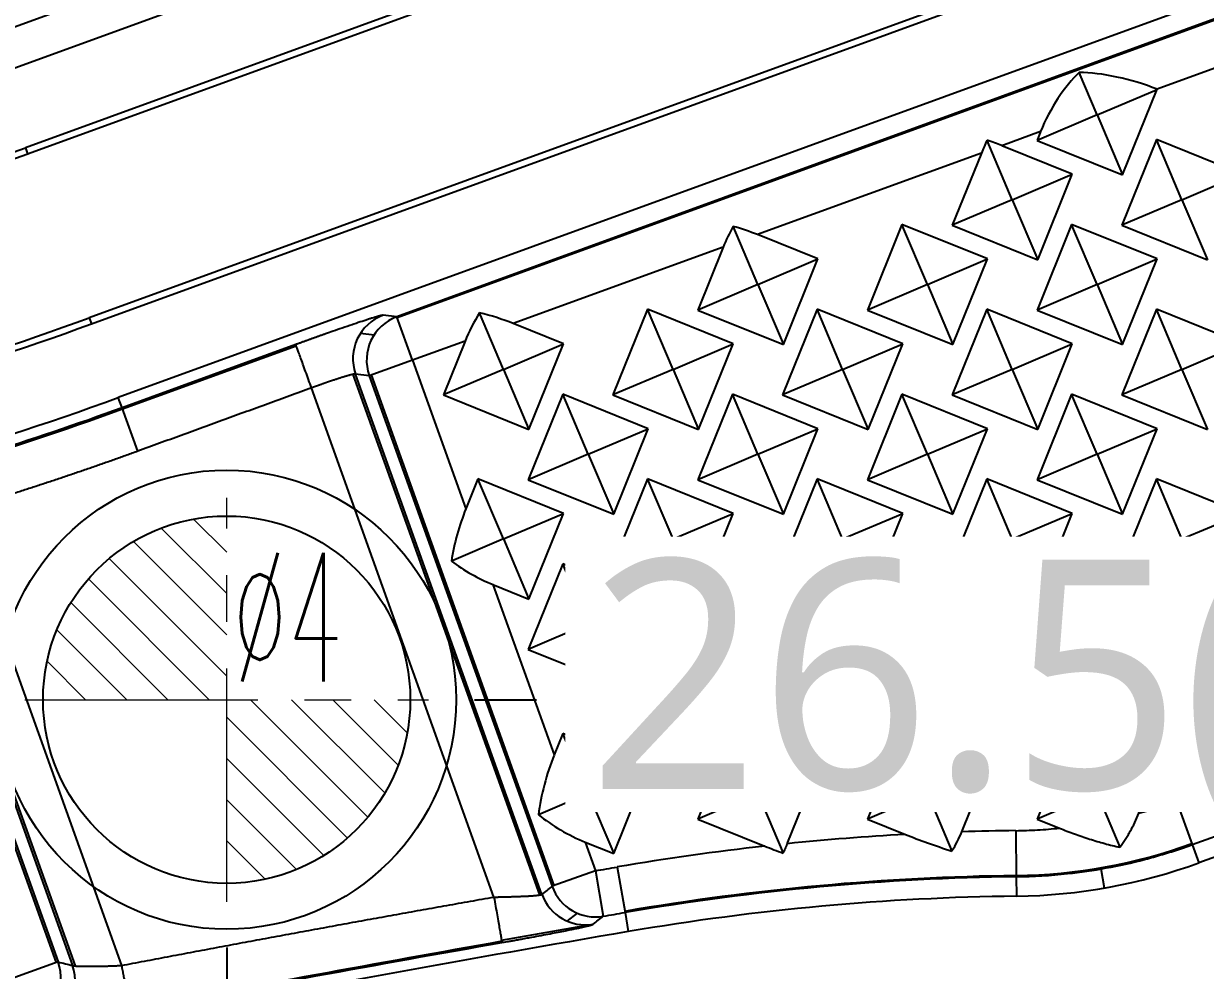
# Model space of a CAD drawing. Header units: millimetres. Extents: x 2519 to 3162, y 2051 to 2506.
# Drawn here: x 2797.7 to 2810.58, y 2303.1 to 2313.41 of the extents above; entities that cross this region are included whole.
import ezdxf
from ezdxf.enums import TextEntityAlignment as Align
from ezdxf.lldxf.tags import DXFTag

# ---------------------------------------------------------------- set-up
doc = ezdxf.new("R2010")
doc.units = ezdxf.units.MM
doc.linetypes.add('CENTER', pattern=[50.8, 31.75, -6.35, 6.35, -6.35])
doc.layers.add('20', color=7, linetype='Continuous', true_color=0xffffff)
doc.layers.add('dim', color=82, linetype='Continuous', lineweight=9)
doc.layers.add('epin', color=13, linetype='Continuous', lineweight=9)
doc.styles.add('Capful-A', font='')
doc.styles.add('TXT05', font='txt.shx', dxfattribs={"width": 0.5, "bigfont": 'gbcbig.shx'})
doc.styles.get('Capful-A').set_extended_font_data('Microsoft YaHei')
tags = doc.linetypes.add('DASHED', pattern=[25.72, 12.86, -12.86]).pattern_tags.tags
tags[6:7] = [DXFTag(74, 4), DXFTag(75, 0), DXFTag(340, '0'), DXFTag(46, 0.0), DXFTag(50, 0.0), DXFTag(44, 0.0), DXFTag(45, 0.0)]
tags[4:5] = [DXFTag(74, 4), DXFTag(75, 0), DXFTag(340, '0'), DXFTag(46, 0.0), DXFTag(50, 0.0), DXFTag(44, 0.0), DXFTag(45, 0.0)]
doc.dimstyles.new('Capful-A-1.0', dxfattribs={"dimtxt": 2.5, "dimasz": 2.5, "dimexe": 1.5, "dimexo": 1, "dimgap": 1.5, "dimtad": 0, "dimdsep": 46, "dimtxsty": 'Capful-A', "dimcen": 0, "dimclrt": 2, "dimazin": 2, "dimtfac": 1, "dimtmove": 0, "dimatfit": 3, "dimfxl": 0, "dimtolj": 1, "dimtzin": 0, "dimarcsym": 0})

# ---------------------------------------------------------------- blocks, each defined once
blk = doc.blocks.new('epin_ejp_4')
at = {"layer": 'epin'}
h = blk.add_hatch(dxfattribs=at)
h.set_pattern_fill('_ANSI31', color=123, scale=0.1, angle=90)
h.set_pattern_definition([(135, (-3800.9753, 4044.38832), (-0.224506403, -0.224506403), [])])
h.paths.add_polyline_path([(0, 2, 0.414214), (-2, 0), (0, 0)])
h.paths.add_polyline_path([(2, 0), (0, 0), (0, -2, 0.414214)])
at = {"layer": 'epin', "color": 1, "linetype": 'CENTER', "ltscale": 0.08}
for p, q in [((0, -2.2), (0, 2.2)), ((-2.2, 0), (2.2, 0))]:
    blk.add_line(p, q, dxfattribs=at)
at = {"layer": 'epin'}
blk.add_circle((0, 0), 2, dxfattribs=at)
at = {"layer": 'epin', "color": 6, "style": 'TXT05', "width": 0.5}
blk.add_text('%%c4', height=1.4, dxfattribs=at).set_placement((0.663, 0.9), align=Align.MIDDLE)
blk = doc.blocks.new('*D149')
at = {"layer": 'Defpoints', "color": 0, "transparency": 16777216}
for p in [(2802.114, 2306.05), (2803.288, 2306.05), (2813.414, 2279.55)]:
    blk.add_point(p, dxfattribs=at)
at = {"layer": 'dim', "color": 0, "lineweight": -2, "transparency": 16777216}
blk.add_line((2802.613, 2306.05), (2803.288, 2306.05), dxfattribs=at)
at = {"layer": 'dim', "color": 2, "transparency": 16777216, "insert": (2810.075, 2306.05), "char_height": 2.5, "attachment_point": 5, "style": 'Capful-A', "bg_fill": 3, "box_fill_scale": 1.1, "bg_fill_color": 256, "bg_fill_true_color": 13158600, "bg_fill_transparency": 0}
blk.add_mtext('\\A1;26.5({\\fISOCPEUR|b0|i0|c134|p34;%%C}4)', dxfattribs=at)
blk = doc.blocks.new('*D150')
at = {"layer": 'Defpoints', "color": 0, "transparency": 16777216}
for p in [(2799.914, 2303.85), (2813.414, 2279.55)]:
    blk.add_point(p, dxfattribs=at)
at = {"layer": 'dim', "color": 0, "lineweight": -2, "transparency": 16777216}
blk.add_line((2799.914, 2303.35), (2799.914, 2302.322), dxfattribs=at)
at = {"layer": 'dim', "color": 2, "transparency": 16777216, "insert": (2799.914, 2298.807), "char_height": 2.5, "attachment_point": 5, "rotation": 90, "style": 'Capful-A', "bg_fill": 3, "box_fill_scale": 1.1, "bg_fill_color": 256, "bg_fill_true_color": 13158600, "bg_fill_transparency": 0}
blk.add_mtext('\\A1;13.5', dxfattribs=at)
at = {"layer": 'Defpoints', "color": 0, "transparency": 16777216}
blk.add_point((2799.914, 2302.322), dxfattribs=at)
blk = doc.blocks.new('*D151')
at = {"layer": 'Defpoints', "color": 0, "transparency": 16777216}
for p in [(2778.414, 2304.768), (2778.414, 2301.05), (2813.414, 2279.55)]:
    blk.add_point(p, dxfattribs=at)
at = {"layer": 'dim', "color": 0, "lineweight": -2, "transparency": 16777216}
blk.add_line((2778.414, 2301.55), (2778.414, 2304.768), dxfattribs=at)
at = {"layer": 'dim', "color": 2, "transparency": 16777216, "insert": (2778.414, 2306.972), "char_height": 2.5, "attachment_point": 5, "rotation": 90, "style": 'Capful-A', "bg_fill": 3, "box_fill_scale": 1.1, "bg_fill_color": 256, "bg_fill_true_color": 13158600, "bg_fill_transparency": 0}
blk.add_mtext('\\A1;35', dxfattribs=at)
blk = doc.blocks.new('*D155')
at = {"layer": 'Defpoints', "color": 0, "transparency": 16777216}
for p in [(2757.95, 2315.281), (2757.95, 2313.91), (2813.414, 2279.55)]:
    blk.add_point(p, dxfattribs=at)
at = {"layer": 'dim', "color": 0, "lineweight": -2, "transparency": 16777216}
blk.add_line((2757.95, 2314.41), (2757.95, 2315.281), dxfattribs=at)
at = {"layer": 'dim', "color": 2, "transparency": 16777216, "insert": (2757.95, 2319.846), "char_height": 2.5, "attachment_point": 5, "rotation": 90, "style": 'Capful-A', "bg_fill": 3, "box_fill_scale": 1.1, "bg_fill_color": 256, "bg_fill_true_color": 13158600, "bg_fill_transparency": 0}
blk.add_mtext('\\A1;55.46', dxfattribs=at)
blk = doc.blocks.new('*D156')
at = {"layer": 'Defpoints', "color": 0, "transparency": 16777216}
for p in [(2760.15, 2311.71), (2760.668, 2311.71), (2813.414, 2279.55)]:
    blk.add_point(p, dxfattribs=at)
at = {"layer": 'dim', "color": 0, "lineweight": -2, "transparency": 16777216}
blk.add_line((2760.65, 2311.71), (2760.668, 2311.71), dxfattribs=at)
at = {"layer": 'dim', "color": 2, "transparency": 16777216, "insert": (2765.258, 2311.71), "char_height": 2.5, "attachment_point": 5, "style": 'Capful-A', "bg_fill": 3, "box_fill_scale": 1.1, "bg_fill_color": 256, "bg_fill_true_color": 13158600, "bg_fill_transparency": 0}
blk.add_mtext('\\A1;32.16', dxfattribs=at)

msp = doc.modelspace()

# ---------------------------------------------------------------- linework, layer by layer
at = {"layer": '20', "color": 7, "linetype": 'Continuous'}
for p, q in [((2836.071, 2323.913), (2798.417, 2310.208)), ((2798.441, 2310.142), (2836.085, 2323.844)), ((2797.746, 2311.994), (2828.173, 2323.069)), ((2827.633, 2322.947), (2797.722, 2312.06)), ((2823.786, 2318.458), (2798.733, 2309.34)), ((2807.816, 2316.643), (2797.415, 2312.858)), ((2802.611, 2315.197), (2797.3, 2313.264)), ((2814.783, 2314.957), (2801.768, 2310.22)), ((2814.788, 2314.945), (2801.772, 2310.208)), ((2834.86, 2313.139), (2810.504, 2304.274)), ((2810.947, 2313.026), (2810.049, 2312.699)), ((2809.396, 2312.419), (2809.2, 2312.879)), ((2809.396, 2312.419), (2810.05, 2312.696)), ((2809.673, 2311.765), (2810.05, 2312.697)), ((2809.396, 2312.419), (2808.742, 2312.141)), ((2809.396, 2312.419), (2809.673, 2311.765)), ((2808.781, 2312.237), (2808.357, 2312.083)), ((2808.781, 2312.237), (2808.742, 2312.141)), ((2810.042, 2312.149), (2809.665, 2311.217)), ((2810.32, 2311.495), (2810.042, 2312.149)), ((2810.974, 2311.773), (2810.042, 2312.149)), ((2797.722, 2312.06), (2797.746, 2311.994)), ((2808.472, 2311.495), (2808.197, 2312.141)), ((2809.126, 2311.773), (2808.357, 2312.083)), ((2808.742, 2312.141), (2809.673, 2311.765)), ((2808.135, 2312.003), (2805.696, 2311.115)), ((2808.135, 2312.003), (2807.818, 2311.217)), ((2808.472, 2311.495), (2809.126, 2311.773)), ((2808.75, 2310.841), (2809.126, 2311.773)), ((2810.32, 2311.495), (2810.974, 2311.773)), ((2808.472, 2311.495), (2807.818, 2311.217)), ((2808.472, 2311.495), (2808.75, 2310.841)), ((2810.32, 2311.495), (2809.665, 2311.217)), ((2810.32, 2311.495), (2810.597, 2310.841)), ((2805.7, 2310.571), (2805.431, 2311.205)), ((2807.27, 2311.225), (2806.894, 2310.293)), ((2807.548, 2310.571), (2807.27, 2311.225)), ((2808.202, 2310.849), (2807.27, 2311.225)), ((2807.818, 2311.217), (2808.75, 2310.841)), ((2809.118, 2311.225), (2808.742, 2310.293)), ((2809.396, 2310.571), (2809.118, 2311.225)), ((2810.05, 2310.849), (2809.118, 2311.225)), ((2809.665, 2311.217), (2810.597, 2310.841)), ((2806.354, 2310.849), (2805.696, 2311.115)), ((2805.323, 2310.979), (2803.035, 2310.146)), ((2805.323, 2310.979), (2805.046, 2310.293)), ((2805.7, 2310.571), (2806.354, 2310.849)), ((2805.978, 2309.917), (2806.354, 2310.849)), ((2807.548, 2310.571), (2808.202, 2310.849)), ((2807.826, 2309.917), (2808.202, 2310.849)), ((2809.396, 2310.571), (2810.05, 2310.849)), ((2809.673, 2309.917), (2810.05, 2310.849)), ((2805.7, 2310.571), (2805.046, 2310.293)), ((2805.7, 2310.571), (2805.978, 2309.917)), ((2807.548, 2310.571), (2806.894, 2310.293)), ((2807.548, 2310.571), (2807.826, 2309.917)), ((2809.396, 2310.571), (2808.742, 2310.293)), ((2809.396, 2310.571), (2809.673, 2309.917)), ((2801.768, 2310.22), (2801.619, 2310.237)), ((2801.94, 2309.748), (2801.768, 2310.22)), ((2802.929, 2309.647), (2802.667, 2310.263)), ((2804.499, 2310.301), (2804.122, 2309.37)), ((2804.777, 2309.647), (2804.499, 2310.301)), ((2805.431, 2309.925), (2804.499, 2310.301)), ((2805.046, 2310.293), (2805.978, 2309.917)), ((2806.347, 2310.301), (2805.97, 2309.37)), ((2806.624, 2309.647), (2806.347, 2310.301)), ((2807.278, 2309.925), (2806.347, 2310.301)), ((2806.894, 2310.293), (2807.826, 2309.917)), ((2808.194, 2310.301), (2807.818, 2309.37)), ((2808.472, 2309.647), (2808.194, 2310.301)), ((2809.126, 2309.925), (2808.194, 2310.301)), ((2808.742, 2310.293), (2809.673, 2309.917)), ((2810.042, 2310.301), (2809.665, 2309.37)), ((2810.32, 2309.647), (2810.042, 2310.301)), ((2810.974, 2309.925), (2810.042, 2310.301)), ((2798.417, 2310.208), (2798.441, 2310.142)), ((2803.583, 2309.925), (2803.035, 2310.146)), ((2801.371, 2310.04), (2801.52, 2310.023)), ((2800.667, 2309.917), (2798.774, 2309.228)), ((2798.778, 2309.216), (2800.672, 2309.905)), ((2802.512, 2309.956), (2801.94, 2309.748)), ((2802.512, 2309.956), (2802.275, 2309.37)), ((2802.929, 2309.647), (2803.583, 2309.925)), ((2803.207, 2308.993), (2803.583, 2309.925)), ((2804.777, 2309.647), (2805.431, 2309.925)), ((2805.054, 2308.993), (2805.431, 2309.925)), ((2806.624, 2309.647), (2807.278, 2309.925)), ((2806.902, 2308.993), (2807.278, 2309.925)), ((2808.472, 2309.647), (2809.126, 2309.925)), ((2808.75, 2308.993), (2809.126, 2309.925)), ((2810.32, 2309.647), (2810.974, 2309.925)), ((2801.94, 2309.748), (2801.467, 2309.578)), ((2801.94, 2309.748), (2802.52, 2308.128)), ((2803.324, 2303.924), (2801.292, 2309.593)), ((2803.348, 2303.93), (2801.318, 2309.596)), ((2801.467, 2309.578), (2801.318, 2309.596)), ((2801.467, 2309.578), (2803.46, 2304.018)), ((2803.483, 2304.026), (2801.491, 2309.587)), ((2802.929, 2309.647), (2802.275, 2309.37)), ((2802.929, 2309.647), (2803.207, 2308.993)), ((2804.777, 2309.647), (2804.122, 2309.37)), ((2804.777, 2309.647), (2805.054, 2308.993)), ((2806.624, 2309.647), (2805.97, 2309.37)), ((2806.624, 2309.647), (2806.902, 2308.993)), ((2808.472, 2309.647), (2807.818, 2309.37)), ((2808.472, 2309.647), (2808.75, 2308.993)), ((2810.32, 2309.647), (2809.665, 2309.37)), ((2810.32, 2309.647), (2810.597, 2308.993)), ((2798.774, 2309.228), (2798.733, 2309.34)), ((2802.826, 2303.901), (2800.839, 2309.445)), ((2802.275, 2309.37), (2803.207, 2308.993)), ((2803.575, 2309.377), (2803.199, 2308.446)), ((2803.853, 2308.723), (2803.575, 2309.377)), ((2804.507, 2309.001), (2803.575, 2309.377)), ((2804.122, 2309.37), (2805.054, 2308.993)), ((2805.423, 2309.377), (2805.046, 2308.446)), ((2805.7, 2308.723), (2805.423, 2309.377)), ((2806.354, 2309.001), (2805.423, 2309.377)), ((2805.97, 2309.37), (2806.902, 2308.993)), ((2807.27, 2309.377), (2806.894, 2308.446)), ((2807.548, 2308.723), (2807.27, 2309.377)), ((2808.202, 2309.001), (2807.27, 2309.377)), ((2807.818, 2309.37), (2808.75, 2308.993)), ((2809.118, 2309.377), (2808.742, 2308.446)), ((2809.396, 2308.723), (2809.118, 2309.377)), ((2810.05, 2309.001), (2809.118, 2309.377)), ((2809.665, 2309.37), (2810.597, 2308.993)), ((2798.946, 2308.756), (2798.774, 2309.228)), ((2803.853, 2308.723), (2804.507, 2309.001)), ((2804.13, 2308.069), (2804.507, 2309.001)), ((2805.7, 2308.723), (2806.354, 2309.001)), ((2805.978, 2308.069), (2806.354, 2309.001)), ((2807.548, 2308.723), (2808.202, 2309.001)), ((2807.826, 2308.069), (2808.202, 2309.001)), ((2809.396, 2308.723), (2810.05, 2309.001)), ((2809.673, 2308.069), (2810.05, 2309.001)), ((2803.853, 2308.723), (2803.199, 2308.446)), ((2803.853, 2308.723), (2804.13, 2308.069)), ((2805.7, 2308.723), (2805.046, 2308.446)), ((2805.7, 2308.723), (2805.978, 2308.069)), ((2807.548, 2308.723), (2806.894, 2308.446)), ((2807.548, 2308.723), (2807.826, 2308.069)), ((2809.396, 2308.723), (2808.742, 2308.446)), ((2809.396, 2308.723), (2809.673, 2308.069)), ((2810.432, 2304.472), (2821.731, 2308.585)), ((2802.651, 2308.454), (2802.52, 2308.128)), ((2802.929, 2307.8), (2802.651, 2308.454)), ((2803.583, 2308.077), (2802.651, 2308.454)), ((2803.199, 2308.446), (2804.13, 2308.069)), ((2804.499, 2308.454), (2804.122, 2307.522)), ((2804.777, 2307.8), (2804.499, 2308.454)), ((2805.431, 2308.077), (2804.499, 2308.454)), ((2805.046, 2308.446), (2805.978, 2308.069)), ((2806.347, 2308.454), (2805.97, 2307.522)), ((2806.624, 2307.8), (2806.347, 2308.454)), ((2807.278, 2308.077), (2806.347, 2308.454)), ((2806.894, 2308.446), (2807.826, 2308.069)), ((2808.194, 2308.454), (2807.818, 2307.522)), ((2808.472, 2307.8), (2808.194, 2308.454)), ((2809.126, 2308.077), (2808.194, 2308.454)), ((2808.742, 2308.446), (2809.673, 2308.069)), ((2810.042, 2308.454), (2809.665, 2307.522)), ((2810.32, 2307.8), (2810.042, 2308.454)), ((2810.974, 2308.077), (2810.042, 2308.454)), ((2796.993, 2308.11), (2798.768, 2303.156)), ((2802.929, 2307.8), (2803.583, 2308.077)), ((2803.207, 2307.145), (2803.583, 2308.077)), ((2804.777, 2307.8), (2805.431, 2308.077)), ((2805.054, 2307.145), (2805.431, 2308.077)), ((2806.624, 2307.8), (2807.278, 2308.077)), ((2806.902, 2307.145), (2807.278, 2308.077)), ((2808.472, 2307.8), (2809.126, 2308.077)), ((2808.75, 2307.145), (2809.126, 2308.077)), ((2810.32, 2307.8), (2810.974, 2308.077)), ((2796.505, 2307.982), (2798.235, 2303.156)), ((2796.528, 2307.993), (2798.263, 2303.151)), ((2796.374, 2307.876), (2798.055, 2303.186)), ((2796.398, 2307.884), (2798.078, 2303.194)), ((2802.929, 2307.8), (2802.362, 2307.559)), ((2802.929, 2307.8), (2803.207, 2307.145)), ((2804.777, 2307.8), (2804.122, 2307.522)), ((2804.777, 2307.8), (2805.054, 2307.145)), ((2806.624, 2307.8), (2805.97, 2307.522)), ((2806.624, 2307.8), (2806.902, 2307.145)), ((2808.472, 2307.8), (2807.818, 2307.522)), ((2808.472, 2307.8), (2808.75, 2307.145)), ((2810.32, 2307.8), (2809.665, 2307.522)), ((2810.32, 2307.8), (2810.597, 2307.145)), ((2803.575, 2307.53), (2803.199, 2306.598)), ((2803.853, 2306.876), (2803.575, 2307.53)), ((2804.507, 2307.153), (2803.575, 2307.53)), ((2804.122, 2307.522), (2805.054, 2307.145)), ((2805.423, 2307.53), (2805.046, 2306.598)), ((2805.7, 2306.876), (2805.423, 2307.53)), ((2806.354, 2307.153), (2805.423, 2307.53)), ((2805.97, 2307.522), (2806.902, 2307.145)), ((2807.27, 2307.53), (2806.894, 2306.598)), ((2807.548, 2306.876), (2807.27, 2307.53)), ((2808.202, 2307.153), (2807.27, 2307.53)), ((2807.818, 2307.522), (2808.75, 2307.145)), ((2809.118, 2307.53), (2808.742, 2306.598)), ((2809.396, 2306.876), (2809.118, 2307.53)), ((2810.05, 2307.153), (2809.118, 2307.53)), ((2809.665, 2307.522), (2810.597, 2307.145)), ((2802.815, 2307.303), (2803.207, 2307.145)), ((2802.815, 2307.303), (2803.48, 2305.448)), ((2803.853, 2306.876), (2804.507, 2307.153)), ((2804.13, 2306.222), (2804.507, 2307.153)), ((2805.7, 2306.876), (2806.354, 2307.153)), ((2805.978, 2306.222), (2806.354, 2307.153)), ((2807.548, 2306.876), (2808.202, 2307.153)), ((2807.826, 2306.222), (2808.202, 2307.153)), ((2809.396, 2306.876), (2810.05, 2307.153)), ((2809.673, 2306.222), (2810.05, 2307.153)), ((2803.853, 2306.876), (2803.199, 2306.598)), ((2803.853, 2306.876), (2804.13, 2306.222)), ((2805.7, 2306.876), (2805.046, 2306.598)), ((2805.7, 2306.876), (2805.978, 2306.222)), ((2807.548, 2306.876), (2806.894, 2306.598)), ((2807.548, 2306.876), (2807.826, 2306.222)), ((2809.396, 2306.876), (2808.742, 2306.598)), ((2809.396, 2306.876), (2809.673, 2306.222)), ((2803.199, 2306.598), (2804.13, 2306.222)), ((2804.499, 2306.606), (2804.122, 2305.674)), ((2804.777, 2305.952), (2804.499, 2306.606)), ((2805.431, 2306.23), (2804.499, 2306.606)), ((2805.046, 2306.598), (2805.978, 2306.222)), ((2806.347, 2306.606), (2805.97, 2305.674)), ((2806.624, 2305.952), (2806.347, 2306.606)), ((2807.278, 2306.23), (2806.347, 2306.606)), ((2806.894, 2306.598), (2807.826, 2306.222)), ((2808.194, 2306.606), (2807.818, 2305.674)), ((2808.472, 2305.952), (2808.194, 2306.606)), ((2809.126, 2306.23), (2808.194, 2306.606)), ((2808.742, 2306.598), (2809.673, 2306.222)), ((2810.042, 2306.606), (2809.665, 2305.674)), ((2810.32, 2305.952), (2810.042, 2306.606)), ((2810.974, 2306.23), (2810.042, 2306.606)), ((2804.777, 2305.952), (2805.431, 2306.23)), ((2805.054, 2305.298), (2805.431, 2306.23)), ((2806.624, 2305.952), (2807.278, 2306.23)), ((2806.902, 2305.298), (2807.278, 2306.23)), ((2808.472, 2305.952), (2809.126, 2306.23)), ((2808.75, 2305.298), (2809.126, 2306.23)), ((2810.32, 2305.952), (2810.974, 2306.23)), ((2804.777, 2305.952), (2804.122, 2305.674)), ((2804.777, 2305.952), (2805.054, 2305.298)), ((2806.624, 2305.952), (2805.97, 2305.674)), ((2806.624, 2305.952), (2806.902, 2305.298)), ((2808.472, 2305.952), (2807.818, 2305.674)), ((2808.472, 2305.952), (2808.75, 2305.298)), ((2810.32, 2305.952), (2809.665, 2305.674)), ((2810.32, 2305.952), (2810.597, 2305.298)), ((2803.575, 2305.682), (2803.48, 2305.448)), ((2803.853, 2305.028), (2803.575, 2305.682)), ((2804.507, 2305.306), (2803.575, 2305.682)), ((2804.122, 2305.674), (2805.054, 2305.298)), ((2805.423, 2305.682), (2805.046, 2304.75)), ((2805.7, 2305.028), (2805.423, 2305.682)), ((2806.354, 2305.306), (2805.423, 2305.682)), ((2805.97, 2305.674), (2806.902, 2305.298)), ((2807.27, 2305.682), (2806.894, 2304.75)), ((2807.548, 2305.028), (2807.27, 2305.682)), ((2808.202, 2305.306), (2807.27, 2305.682)), ((2807.818, 2305.674), (2808.75, 2305.298)), ((2809.118, 2305.682), (2808.742, 2304.75)), ((2809.396, 2305.028), (2809.118, 2305.682)), ((2810.05, 2305.306), (2809.118, 2305.682)), ((2809.665, 2305.674), (2810.597, 2305.298)), ((2810.26, 2304.944), (2811.87, 2305.53)), ((2803.853, 2305.028), (2804.507, 2305.306)), ((2804.13, 2304.374), (2804.507, 2305.306)), ((2805.7, 2305.028), (2806.354, 2305.306)), ((2806.021, 2304.481), (2806.354, 2305.306)), ((2807.548, 2305.028), (2808.202, 2305.306)), ((2807.921, 2304.611), (2808.202, 2305.306)), ((2809.396, 2305.028), (2810.05, 2305.306)), ((2809.851, 2304.814), (2810.05, 2305.306)), ((2803.853, 2305.028), (2803.311, 2304.798)), ((2803.853, 2305.028), (2804.13, 2304.374)), ((2805.7, 2305.028), (2805.046, 2304.75)), ((2805.7, 2305.028), (2805.975, 2304.38)), ((2807.548, 2305.028), (2806.894, 2304.75)), ((2807.548, 2305.028), (2807.814, 2304.402)), ((2809.396, 2305.028), (2808.742, 2304.75)), ((2809.396, 2305.028), (2809.644, 2304.443)), ((2810.26, 2304.944), (2810.432, 2304.472)), ((2805.046, 2304.75), (2805.777, 2304.455)), ((2806.894, 2304.75), (2807.307, 2304.583)), ((2808.742, 2304.75), (2808.986, 2304.652)), ((2808.509, 2304.624), (2808.515, 2304.122)), ((2803.82, 2304.499), (2804.13, 2304.374)), ((2803.82, 2304.499), (2803.932, 2304.187)), ((2810.432, 2304.472), (2810.504, 2304.274)), ((2803.932, 2304.187), (2803.46, 2304.018)), ((2803.932, 2304.187), (2804.017, 2303.692)), ((2804.169, 2304.228), (2804.254, 2303.733)), ((2809.475, 2303.999), (2809.44, 2304.208)), ((2808.515, 2304.122), (2808.518, 2303.911)), ((2803.624, 2303.638), (2803.735, 2303.725)), ((2804.254, 2303.733), (2804.289, 2303.525)), ((2802.908, 2303.433), (2803.88, 2303.601)), ((2798.078, 2303.194), (2797.606, 2303.025))]:
    msp.add_line(p, q, dxfattribs=at)
at = {"layer": '20', "color": 8, "linetype": 'DASHED', "ltscale": 0.1}
msp.add_circle((2799.914, 2306.05), 2.5, dxfattribs=at)
at = {"layer": '20', "color": 7, "linetype": 'Continuous'}
for centre, radius, start, end in [((2787.128, 2341.168), 30.975, 281.5947, 290), ((2787.128, 2341.168), 31.046, 281.5947, 290), ((2787.058, 2341.418), 33.213, 281.5982, 290), ((2787.058, 2341.418), 33.283, 281.5982, 290), ((2787.058, 2341.418), 34.137, 281.5981, 290), ((2787.058, 2341.418), 34.269, 286.6087, 290), ((2808.852, 2276.91), 27.717, 93.1956, 95.8625), ((2808.852, 2276.91), 27.717, 90.7096, 91.9251), ((2808.852, 2276.91), 27.717, 96.3712, 99.7285), ((2808.852, 2276.91), 27.227, 90.7096, 99.7285), ((2808.852, 2276.91), 27.214, 90.7096, 99.7285), ((2808.852, 2276.91), 27.003, 90.7096, 99.7285)]:
    msp.add_arc(centre, radius, start, end, dxfattribs=at)
for centre, major_axis, ratio, start_param, end_param in [((2809.098, 2312.353), (-0.35, -0.627), 0.329539, 3.924788, 5.076626), ((2809.693, 2312.57), (-0.778, 0.211), 0.290192, 4.316819, 5.473823), ((2808.453, 2312.118), (-0.35, -0.627), 0.329539, 4.858104, 5.076626), ((2808.004, 2311.955), (-0.778, 0.211), 0.290192, 4.321985, 4.540508), ((2805.641, 2311.095), (-0.35, -0.627), 0.329539, 4.720997, 5.076626), ((2805.343, 2310.986), (-0.778, 0.211), 0.290192, 4.321985, 4.677615), ((2801.791, 2309.765), (-0.058, -0.499), 0.998295, 3.606641, 5.171089), ((2801.94, 2309.748), (0.058, 0.499), 0.998295, 0.465049, 2.029497), ((2802.829, 2310.071), (-0.35, -0.627), 0.329539, 4.588738, 5.076626), ((2802.682, 2310.018), (-0.778, 0.211), 0.290192, 4.321985, 4.809874), ((2802.647, 2307.773), (-0.213, -0.783), 0.288288, 4.320869, 5.066926), ((2802.702, 2307.62), (-0.624, 0.348), 0.331377, 1.187594, 1.933652), ((2803.608, 2305.092), (-0.213, -0.783), 0.288288, 4.320869, 5.174868), ((2803.707, 2304.816), (-0.624, 0.348), 0.331377, 1.079652, 1.933652), ((2808.444, 2309.934), (-1.054, 5.703), 1, 2.971222, 3.307938), ((2808.444, 2309.934), (-1.095, 5.923), 1, 2.971224, 3.307922), ((2803.821, 2304.1), (-0.31, 0.395), 0.998479, 1.250285, 2.646946), ((2803.932, 2304.187), (-0.31, 0.396), 0.998479, 1.25067, 2.646903), ((2797.606, 2303.025), (0.118, 0.488), 0.998038, 3.572984, 5.293271), ((2797.762, 2302.987), (0.119, 0.488), 0.998037, 3.572862, 5.293672)]:
    msp.add_ellipse(centre, major_axis=major_axis, ratio=ratio, start_param=start_param, end_param=end_param, dxfattribs=at)
for points, knots in [([(2771.174, 2312.667), (2774.644, 2313.723), (2781.911, 2315.703), (2793.77, 2318.317), (2802.356, 2319.833), (2806.818, 2320.521)], [0, 0, 0, 0, 0.333472, 0.666725, 1, 1, 1, 1]), ([(2801.619, 2310.237), (2801.618, 2310.237), (2801.617, 2310.237), (2801.614, 2310.237), (2801.61, 2310.236), (2801.605, 2310.235), (2801.6, 2310.234), (2801.593, 2310.233), (2801.586, 2310.231), (2801.578, 2310.229), (2801.569, 2310.226), (2801.56, 2310.224), (2801.549, 2310.221), (2801.538, 2310.217), (2801.522, 2310.212), (2801.5, 2310.206), (2801.469, 2310.196), (2801.433, 2310.184), (2801.378, 2310.166), (2801.332, 2310.151), (2801.299, 2310.14)], [0, 0, 0, 0, 0.038081, 0.07617, 0.114264, 0.152363, 0.190466, 0.22857, 0.266675, 0.304778, 0.342878, 0.380973, 0.419063, 0.457148, 0.495226, 0.568527, 0.647977, 0.733586, 0.825358, 1, 1, 1, 1]), ([(2801.299, 2310.14), (2801.293, 2310.138), (2801.253, 2310.124), (2801.18, 2310.099), (2801.081, 2310.065), (2801.014, 2310.041), (2800.975, 2310.028), (2800.96, 2310.022), (2800.945, 2310.017), (2800.93, 2310.012), (2800.915, 2310.006), (2800.9, 2310.001), (2800.885, 2309.996), (2800.869, 2309.99), (2800.854, 2309.985), (2800.839, 2309.979), (2800.823, 2309.974), (2800.808, 2309.968), (2800.792, 2309.962), (2800.777, 2309.957), (2800.761, 2309.951), (2800.745, 2309.946), (2800.73, 2309.94), (2800.714, 2309.934), (2800.699, 2309.929), (2800.683, 2309.923), (2800.672, 2309.919), (2800.667, 2309.917)], [0, 0, 0, 0, 0.035199, 0.228449, 0.390933, 0.522566, 0.545303, 0.568039, 0.590774, 0.613508, 0.63624, 0.658972, 0.681703, 0.704434, 0.727165, 0.749897, 0.772629, 0.795361, 0.818095, 0.840829, 0.863565, 0.886301, 0.909039, 0.931778, 0.954517, 0.977258, 1, 1, 1, 1]), ([(2800.839, 2309.445), (2800.828, 2309.475), (2800.817, 2309.506), (2800.795, 2309.565), (2800.785, 2309.595), (2800.764, 2309.651), (2800.754, 2309.678), (2800.736, 2309.729), (2800.727, 2309.753), (2800.711, 2309.796), (2800.704, 2309.816), (2800.691, 2309.851), (2800.686, 2309.865), (2800.677, 2309.89), (2800.674, 2309.899), (2800.669, 2309.913), (2800.668, 2309.916), (2800.667, 2309.917)], [0, 0, 0, 0, 0.125, 0.125, 0.25, 0.25, 0.375, 0.375, 0.5, 0.5, 0.625, 0.625, 0.75, 0.75, 0.875, 0.875, 1, 1, 1, 1]), ([(2801.318, 2309.596), (2801.318, 2309.596), (2801.317, 2309.596), (2801.316, 2309.596), (2801.315, 2309.596), (2801.314, 2309.596), (2801.312, 2309.596), (2801.31, 2309.596), (2801.308, 2309.596), (2801.306, 2309.596), (2801.304, 2309.595), (2801.302, 2309.595), (2801.299, 2309.595), (2801.296, 2309.594), (2801.293, 2309.593), (2801.29, 2309.593), (2801.286, 2309.592), (2801.283, 2309.591), (2801.279, 2309.59), (2801.275, 2309.589), (2801.271, 2309.588), (2801.267, 2309.587), (2801.263, 2309.586), (2801.259, 2309.585), (2801.254, 2309.584), (2801.249, 2309.583), (2801.245, 2309.581), (2801.24, 2309.58), (2801.235, 2309.578), (2801.23, 2309.577), (2801.224, 2309.575), (2801.219, 2309.574), (2801.213, 2309.572), (2801.208, 2309.571), (2801.202, 2309.569), (2801.196, 2309.567), (2801.19, 2309.565), (2801.184, 2309.563), (2801.178, 2309.561), (2801.172, 2309.56), (2801.166, 2309.558), (2801.159, 2309.556), (2801.153, 2309.554), (2801.146, 2309.551), (2801.14, 2309.549), (2801.133, 2309.547), (2801.127, 2309.545), (2801.12, 2309.543), (2801.113, 2309.541), (2801.106, 2309.538), (2801.099, 2309.536), (2801.092, 2309.534), (2801.085, 2309.531), (2801.078, 2309.529), (2801.071, 2309.527), (2801.064, 2309.524), (2801.057, 2309.522), (2801.05, 2309.52), (2801.042, 2309.517), (2801.035, 2309.515), (2801.028, 2309.512), (2801.02, 2309.51), (2801.013, 2309.507), (2801.006, 2309.505), (2800.999, 2309.502), (2800.991, 2309.5), (2800.984, 2309.497), (2800.976, 2309.494), (2800.969, 2309.492), (2800.962, 2309.489), (2800.954, 2309.487), (2800.947, 2309.484), (2800.94, 2309.481), (2800.932, 2309.479), (2800.925, 2309.476), (2800.918, 2309.474), (2800.911, 2309.471), (2800.903, 2309.468), (2800.896, 2309.466), (2800.889, 2309.463), (2800.882, 2309.461), (2800.874, 2309.458), (2800.867, 2309.455), (2800.86, 2309.453), (2800.853, 2309.45), (2800.846, 2309.448), (2800.841, 2309.446), (2800.839, 2309.445)], [0, 0, 0, 0, 0.013742, 0.027436, 0.041084, 0.054684, 0.068237, 0.081743, 0.095202, 0.108613, 0.121977, 0.135294, 0.148564, 0.161787, 0.174963, 0.188091, 0.201173, 0.214207, 0.227194, 0.240134, 0.253026, 0.265872, 0.27867, 0.291422, 0.304126, 0.316783, 0.329393, 0.341956, 0.354472, 0.366941, 0.379362, 0.391737, 0.404064, 0.416345, 0.428578, 0.440764, 0.452903, 0.464995, 0.477041, 0.489039, 0.50099, 0.512894, 0.524751, 0.536561, 0.548323, 0.560039, 0.571708, 0.58333, 0.594905, 0.606433, 0.617914, 0.629348, 0.640735, 0.652075, 0.663368, 0.674614, 0.685814, 0.696966, 0.708071, 0.71913, 0.730141, 0.741106, 0.752023, 0.762894, 0.773718, 0.784495, 0.795226, 0.805909, 0.816545, 0.827135, 0.837678, 0.848174, 0.858623, 0.869025, 0.879381, 0.88969, 0.899952, 0.910167, 0.920335, 0.930457, 0.940532, 0.95056, 0.960541, 0.970476, 0.980364, 0.990205, 1, 1, 1, 1]), ([(2798.774, 2309.228), (2798.281, 2309.049), (2797.641, 2308.832), (2796.995, 2308.635), (2796.85, 2308.591)], [0, 0, 0, 0, 0.775554, 1, 1, 1, 1]), ([(2809.644, 2304.443), (2809.664, 2304.47), (2809.683, 2304.498), (2809.711, 2304.541), (2809.72, 2304.556), (2809.739, 2304.586), (2809.748, 2304.602), (2809.774, 2304.648), (2809.791, 2304.68), (2809.822, 2304.746), (2809.837, 2304.779), (2809.851, 2304.814)], [0, 0, 0, 0, 0.25, 0.25, 0.375, 0.375, 0.5, 0.5, 0.75, 0.75, 1, 1, 1, 1]), ([(2808.986, 2304.652), (2809.041, 2304.629), (2809.095, 2304.609), (2809.205, 2304.569), (2809.26, 2304.55), (2809.369, 2304.516), (2809.424, 2304.499), (2809.534, 2304.469), (2809.589, 2304.456), (2809.644, 2304.443)], [0, 0, 0, 0, 0.25, 0.25, 0.5, 0.5, 0.75, 0.75, 1, 1, 1, 1]), ([(2808.515, 2304.122), (2808.702, 2304.124), (2809.173, 2304.153), (2809.816, 2304.271), (2810.261, 2304.41), (2810.432, 2304.472)], [0, 0, 0, 0, 0.286215, 0.722107, 1, 1, 1, 1]), ([(2802.826, 2303.901), (2802.83, 2303.901), (2802.838, 2303.901), (2802.85, 2303.901), (2802.862, 2303.901), (2802.874, 2303.902), (2802.886, 2303.902), (2802.897, 2303.902), (2802.909, 2303.902), (2802.92, 2303.903), (2802.931, 2303.903), (2802.942, 2303.903), (2802.953, 2303.903), (2802.963, 2303.904), (2802.974, 2303.904), (2802.984, 2303.904), (2802.994, 2303.905), (2803.004, 2303.905), (2803.014, 2303.905), (2803.023, 2303.906), (2803.033, 2303.906), (2803.042, 2303.906), (2803.051, 2303.906), (2803.06, 2303.907), (2803.068, 2303.907), (2803.077, 2303.907), (2803.085, 2303.908), (2803.093, 2303.908), (2803.101, 2303.908), (2803.109, 2303.908), (2803.116, 2303.909), (2803.124, 2303.909), (2803.131, 2303.909), (2803.138, 2303.91), (2803.145, 2303.91), (2803.151, 2303.91), (2803.158, 2303.91), (2803.164, 2303.911), (2803.17, 2303.911), (2803.176, 2303.911), (2803.182, 2303.912), (2803.192, 2303.912), (2803.205, 2303.913), (2803.221, 2303.914), (2803.237, 2303.915), (2803.251, 2303.916), (2803.265, 2303.917), (2803.278, 2303.918), (2803.289, 2303.919), (2803.3, 2303.921), (2803.309, 2303.922), (2803.318, 2303.923), (2803.325, 2303.924), (2803.332, 2303.925), (2803.337, 2303.926), (2803.341, 2303.927), (2803.345, 2303.928), (2803.347, 2303.929), (2803.348, 2303.93), (2803.348, 2303.93)], [0, 0, 0, 0, 0.015687, 0.031217, 0.046591, 0.061807, 0.076867, 0.09177, 0.106516, 0.121105, 0.135538, 0.149815, 0.163935, 0.177898, 0.191706, 0.205357, 0.218852, 0.232191, 0.245373, 0.2584, 0.271271, 0.283987, 0.296546, 0.308951, 0.321199, 0.333293, 0.345231, 0.357014, 0.368642, 0.380115, 0.391433, 0.402597, 0.413606, 0.424461, 0.435162, 0.445709, 0.456102, 0.466341, 0.476427, 0.486359, 0.496138, 0.505764, 0.536386, 0.566785, 0.596968, 0.626938, 0.656702, 0.686266, 0.715636, 0.744817, 0.773815, 0.802637, 0.83129, 0.859778, 0.88811, 0.916291, 0.944328, 0.972229, 1, 1, 1, 1]), ([(2802.826, 2303.901), (2802.832, 2303.867), (2802.838, 2303.833), (2802.849, 2303.768), (2802.855, 2303.737), (2802.865, 2303.677), (2802.87, 2303.65), (2802.879, 2303.599), (2802.883, 2303.576), (2802.89, 2303.535), (2802.894, 2303.515), (2802.9, 2303.48), (2802.903, 2303.464), (2802.907, 2303.437), (2802.909, 2303.426), (2802.912, 2303.411), (2802.913, 2303.407), (2802.913, 2303.406)], [0, 0, 0, 0, 0.125, 0.125, 0.25, 0.25, 0.375, 0.375, 0.5, 0.5, 0.625, 0.625, 0.75, 0.75, 0.875, 0.875, 1, 1, 1, 1]), ([(2804.289, 2303.525), (2800.867, 2302.938), (2794.281, 2301.689), (2784.822, 2299.53), (2778.814, 2297.881), (2775.947, 2297.009)], [0, 0, 0, 0, 0.357968, 0.690968, 1, 1, 1, 1]), ([(2802.913, 2303.406), (2802.921, 2303.408), (2802.941, 2303.411), (2802.974, 2303.417), (2803.014, 2303.424), (2803.06, 2303.432), (2803.114, 2303.442), (2803.174, 2303.453), (2803.251, 2303.467), (2803.341, 2303.484), (2803.437, 2303.502), (2803.526, 2303.519), (2803.6, 2303.534), (2803.662, 2303.546), (2803.713, 2303.557), (2803.756, 2303.566), (2803.793, 2303.574), (2803.823, 2303.581), (2803.844, 2303.586), (2803.858, 2303.589), (2803.867, 2303.591), (2803.874, 2303.593), (2803.881, 2303.595), (2803.886, 2303.597), (2803.891, 2303.598), (2803.895, 2303.6), (2803.898, 2303.601), (2803.9, 2303.602), (2803.903, 2303.603), (2803.904, 2303.603), (2803.905, 2303.604), (2803.906, 2303.604), (2803.906, 2303.605)], [0, 0, 0, 0, 0.016938, 0.038651, 0.065137, 0.096395, 0.132432, 0.173262, 0.218908, 0.292841, 0.365172, 0.435913, 0.505146, 0.560405, 0.613386, 0.664069, 0.712457, 0.758573, 0.80243, 0.822185, 0.841186, 0.859429, 0.876913, 0.893637, 0.909599, 0.924799, 0.939237, 0.952912, 0.965826, 0.977978, 0.989369, 1, 1, 1, 1]), ([(2798.235, 2303.156), (2798.235, 2303.156), (2798.236, 2303.156), (2798.237, 2303.155), (2798.238, 2303.155), (2798.24, 2303.154), (2798.242, 2303.154), (2798.245, 2303.153), (2798.247, 2303.153), (2798.25, 2303.152), (2798.254, 2303.152), (2798.257, 2303.151), (2798.261, 2303.151), (2798.265, 2303.151), (2798.27, 2303.15), (2798.274, 2303.15), (2798.28, 2303.149), (2798.285, 2303.149), (2798.291, 2303.149), (2798.297, 2303.149), (2798.303, 2303.148), (2798.31, 2303.148), (2798.317, 2303.148), (2798.324, 2303.148), (2798.332, 2303.148), (2798.34, 2303.147), (2798.348, 2303.147), (2798.357, 2303.147), (2798.366, 2303.147), (2798.375, 2303.147), (2798.385, 2303.147), (2798.395, 2303.147), (2798.412, 2303.147), (2798.44, 2303.147), (2798.479, 2303.147), (2798.524, 2303.148), (2798.563, 2303.149), (2798.594, 2303.15), (2798.615, 2303.15), (2798.637, 2303.151), (2798.658, 2303.152), (2798.68, 2303.153), (2798.702, 2303.153), (2798.724, 2303.154), (2798.746, 2303.155), (2798.761, 2303.155), (2798.768, 2303.156)], [0, 0, 0, 0, 0.014481, 0.029056, 0.043725, 0.05849, 0.073351, 0.088309, 0.103364, 0.118518, 0.13377, 0.149122, 0.164573, 0.180126, 0.19578, 0.211536, 0.227394, 0.243356, 0.259421, 0.275591, 0.291865, 0.308244, 0.32473, 0.341321, 0.35802, 0.374826, 0.39174, 0.408762, 0.425892, 0.443132, 0.460482, 0.477942, 0.495512, 0.551343, 0.611883, 0.677139, 0.747119, 0.775172, 0.803237, 0.831312, 0.859399, 0.887496, 0.915605, 0.943726, 0.971857, 1, 1, 1, 1])]:
    msp.add_open_spline(points, degree=3, knots=knots, dxfattribs=at)
for points, degree in [([(2800.839, 2309.445), (2798.946, 2308.756)], 1), ([(2798.946, 2308.756), (2797.979, 2308.404), (2796.993, 2308.11)], 2), ([(2809.851, 2304.814), (2809.921, 2304.833), (2810.06, 2304.874), (2810.194, 2304.92), (2810.26, 2304.944)], 3), ([(2807.307, 2304.583), (2807.385, 2304.552), (2807.546, 2304.491), (2807.722, 2304.431), (2807.814, 2304.402)], 3), ([(2807.814, 2304.402), (2807.835, 2304.435), (2807.874, 2304.503), (2807.907, 2304.574), (2807.921, 2304.611)], 3), ([(2808.509, 2304.624), (2808.588, 2304.625), (2808.747, 2304.631), (2808.906, 2304.643), (2808.986, 2304.652)], 3), ([(2805.777, 2304.455), (2805.81, 2304.442), (2805.876, 2304.416), (2805.942, 2304.392), (2805.975, 2304.38)], 3), ([(2805.975, 2304.38), (2805.983, 2304.396), (2805.999, 2304.429), (2806.014, 2304.463), (2806.021, 2304.481)], 3), ([(2803.932, 2304.187), (2803.971, 2304.194), (2804.05, 2304.207), (2804.129, 2304.221), (2804.169, 2304.228)], 3), ([(2803.348, 2303.93), (2803.367, 2303.945), (2803.404, 2303.974), (2803.441, 2304.003), (2803.46, 2304.018)], 3), ([(2798.768, 2303.156), (2800.783, 2303.541), (2802.826, 2303.901)], 2), ([(2803.906, 2303.605), (2803.925, 2303.619), (2803.962, 2303.648), (2803.999, 2303.677), (2804.017, 2303.692)], 3), ([(2804.017, 2303.692), (2804.057, 2303.699), (2804.135, 2303.712), (2804.214, 2303.726), (2804.254, 2303.733)], 3), ([(2802.911, 2303.419), (2801.559, 2303.18), (2800.208, 2302.933), (2798.86, 2302.675)], 3), ([(2798.862, 2302.662), (2800.211, 2302.92), (2801.561, 2303.168), (2802.913, 2303.406)], 3), ([(2798.078, 2303.194), (2798.104, 2303.188), (2798.157, 2303.175), (2798.209, 2303.163), (2798.235, 2303.156)], 3)]:
    msp.add_open_spline(points, degree=degree, dxfattribs=at)
msp.add_rational_spline([(2798.768, 2303.156), (2798.794, 2303.022), (2798.816, 2302.902), (2798.834, 2302.811), (2798.851, 2302.721), (2798.862, 2302.666), (2798.862, 2302.662)], [1.00022989494, 1.00436627163, 1.06432035708, 1.18009215131, 1.06432078116, 1.00436671085, 1.0002299404], degree=3, knots=[0, 0, 0, 0, 0.500001, 0.500001, 0.500001, 1, 1, 1, 1], dxfattribs=at)

# ---------------------------------------------------------------- block references
at = {"layer": 'epin'}
msp.add_blockref('epin_ejp_4', (2799.914, 2306.05), dxfattribs=at)

# ---------------------------------------------------------------- next in the draw order: dimensions: what is measured, and where the dimension line sits
at = {"layer": 'dim'}
dim = msp.add_ordinate_dim(feature_location=(2802.114, 2306.05), offset=(1.174, 0), dtype=0, origin=(2813.414, 2279.55), text='<>({\\fISOCPEUR|b0|i0|c134|p34;%%C}4)', dimstyle='Capful-A-1.0', override={"dimasz": 2, "dimexe": 0.49975, "dimexo": 0.49975, "dimgap": 0.49975}, dxfattribs=at)
dim.commit()
dim.dimension.update_dxf_attribs({"geometry": '*D149', "text_midpoint": (2810.075, 2306.05)})

# ---------------------------------------------------------------- next in the draw order: dimensions: what is measured, and where the dimension line sits
dim = msp.add_ordinate_dim(feature_location=(2799.914, 2303.85), offset=(0, -1.528), dtype=1, origin=(2813.414, 2279.55), dimstyle='Capful-A-1.0', override={"dimasz": 2, "dimexe": 0.49975, "dimexo": 0.49975, "dimgap": 0.49975}, dxfattribs=at)
dim.commit()
dim.dimension.update_dxf_attribs({"geometry": '*D150', "text_midpoint": (2799.914, 2298.807)})

# ---------------------------------------------------------------- next in the draw order: dimensions: what is measured, and where the dimension line sits
dim = msp.add_ordinate_dim(feature_location=(2778.414, 2301.05), offset=(0, 3.717), dtype=1, origin=(2813.414, 2279.55), dimstyle='Capful-A-1.0', override={"dimasz": 2, "dimexe": 0.49975, "dimexo": 0.49975, "dimgap": 0.49975}, dxfattribs=at)
dim.commit()
dim.dimension.update_dxf_attribs({"geometry": '*D151', "text_midpoint": (2778.414, 2306.972)})

# ---------------------------------------------------------------- next in the draw order: dimensions: what is measured, and where the dimension line sits
dim = msp.add_ordinate_dim(feature_location=(2757.95, 2313.91), offset=(0, 1.371), dtype=1, origin=(2813.414, 2279.55), dimstyle='Capful-A-1.0', override={"dimasz": 2, "dimexe": 0.49975, "dimexo": 0.49975, "dimgap": 0.49975}, dxfattribs=at)
dim.commit()
dim.dimension.update_dxf_attribs({"geometry": '*D155', "text_midpoint": (2757.95, 2319.846)})

# ---------------------------------------------------------------- next in the draw order: dimensions: what is measured, and where the dimension line sits
dim = msp.add_ordinate_dim(feature_location=(2760.15, 2311.71), offset=(0.518, 0), dtype=0, origin=(2813.414, 2279.55), dimstyle='Capful-A-1.0', override={"dimasz": 2, "dimexe": 0.49975, "dimexo": 0.49975, "dimgap": 0.49975}, dxfattribs=at)
dim.commit()
dim.dimension.update_dxf_attribs({"geometry": '*D156', "text_midpoint": (2765.258, 2311.71)})

# ---------------------------------------------------------------- next in the draw order: linework, layer by layer
at = {"color": 2}
msp.add_circle((2799.914, 2306.05), 2, dxfattribs=at)

doc.saveas('drawing.dxf')
